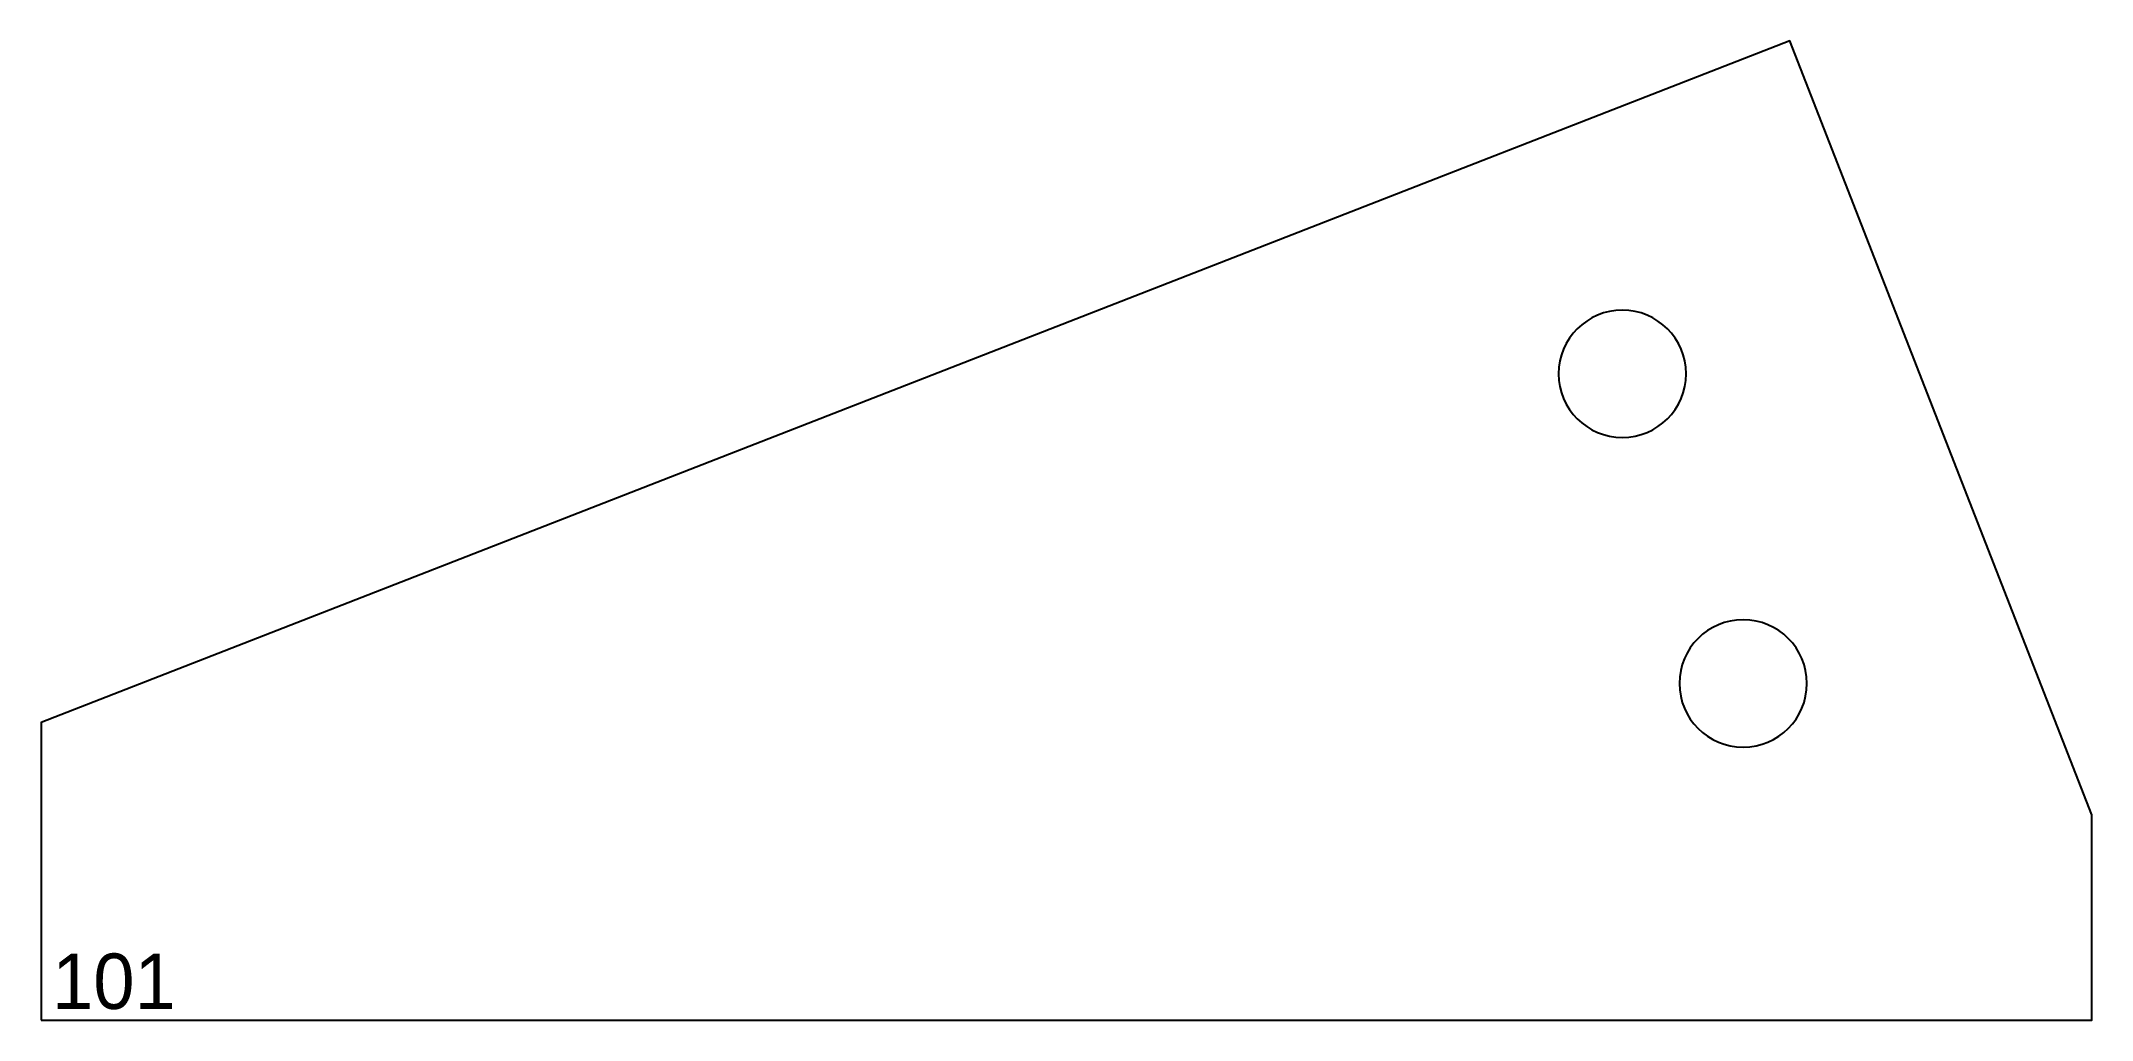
# Model space of a CAD drawing. Header units: millimetres. Extents: x 0 to 370, y 0 to 177.
import ezdxf

# ---------------------------------------------------------------- set-up
doc = ezdxf.new("R2010")
doc.units = ezdxf.units.MM
doc.header["$MEASUREMENT"] = 0
for name, color, linetype in [('ВнешнийКонтур', 7, 'Continuous'), ('Нумерация', 7, 'Continuous'), ('Отверстие', 7, 'Continuous')]:
    doc.layers.add(name, color=color, linetype=linetype)

msp = doc.modelspace()

# ---------------------------------------------------------------- linework, layer by layer
at = {"layer": 'ВнешнийКонтур', "color": 0, "linetype": 'Continuous'}
msp.add_lwpolyline([(0, 0), (370.03, 0), (370.03, 37.02), (315.53, 176.77), (0, 53.71)], close=True, dxfattribs=at)
at = {"layer": 'Отверстие', "color": 0, "linetype": 'Continuous'}
for points in [[(296.8, 116.67, 1), (273.8, 116.67, 1), (296.8, 116.67)], [(318.6, 60.77, 1), (295.6, 60.77, 1), (318.6, 60.77)]]:
    msp.add_lwpolyline(points, format="xyb", dxfattribs=at)

# ---------------------------------------------------------------- texts
at = {"layer": 'Нумерация', "color": 0, "linetype": 'Continuous'}
msp.add_text('101', height=10, dxfattribs=at).set_placement((2, 2))

doc.saveas('drawing.dxf')
